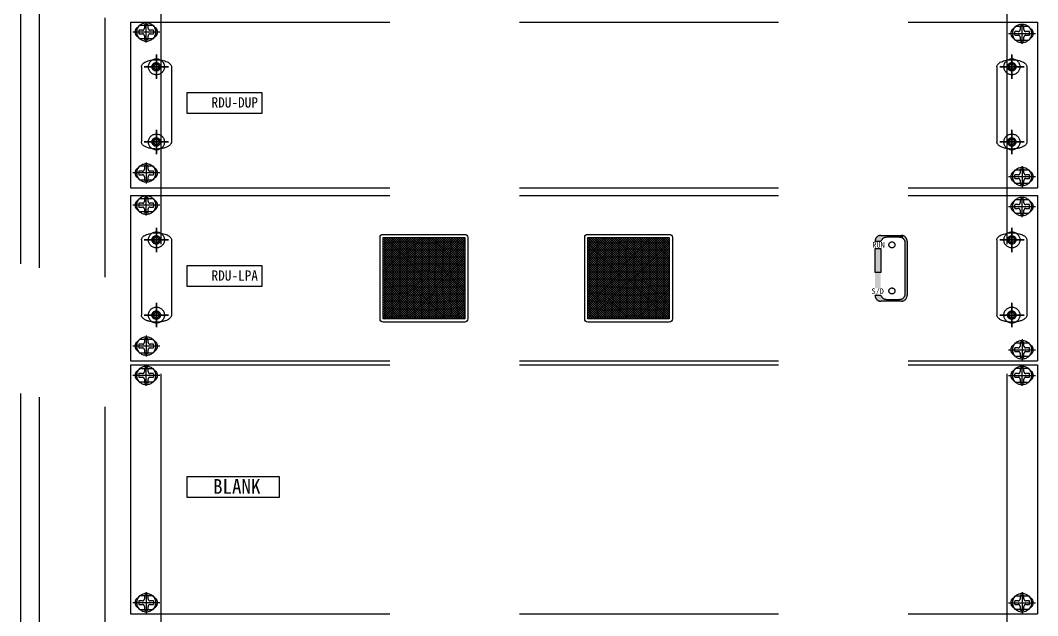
# Model space of a CAD drawing. Header units: millimetres. Extents: x 0 to 2521, y -5 to 594.
# Drawn here: x 2443.82 to 2463.45, y 402.8 to 414.28 of the extents above; entities that cross this region are included whole.
import ezdxf
from ezdxf.enums import TextEntityAlignment as Align

# ---------------------------------------------------------------- set-up
doc = ezdxf.new("R2010")
doc.units = ezdxf.units.MM
doc.header["$LTSCALE"] = 10
doc.linetypes.add('A-DASHD01', pattern=[0.75, 0.5, -0.25])
doc.layers.add('TT-WIRE-EQPM', color=2, linetype='Continuous')
doc.styles.add('굴림체', font='GulimChe.ttf')

# ---------------------------------------------------------------- blocks, each defined once
blk = doc.blocks.new('wah')
h = blk.add_hatch()
h.set_pattern_fill('ANSI37', color=256, scale=0.5, style=0)
h.set_pattern_definition([(45, (498.1334698000464, 80.82476897292509), (-1.122532015133644, 1.122532015133644), []), (135, (498.1334698000464, 80.82476897292509), (-1.122532015133644, -1.122532015133644), [])])
h.paths.add_polyline_path([(-6333.953575190508, 2496.860860901748), (-6412.953575190509, 2496.860860901748), (-6412.953575190508, 2417.860860901748), (-6333.953575190507, 2417.860860901748)])
blk.add_lwpolyline([(-6412.953575190508, 2499.860860901748), (-6333.953575190508, 2499.860860901748, -0.4142135623730981), (-6330.953575190508, 2496.860860901748), (-6330.953575190508, 2417.860860901748, -0.414213562373095), (-6333.953575190508, 2414.860860901748), (-6412.953575190508, 2414.860860901748, -0.4142135623730966), (-6415.953575190508, 2417.860860901748), (-6415.953575190508, 2496.860860901748, -0.414213562373095)], format="xyb", close=True)
blk.add_lwpolyline([(-6412.953575190508, 2496.860860901748), (-6333.953575190508, 2496.860860901748), (-6333.953575190508, 2417.860860901748), (-6412.953575190508, 2417.860860901748)], close=True)

msp = doc.modelspace()

# ---------------------------------------------------------------- hatches: boundary and pattern name
at = {"layer": 'TT-WIRE-EQPM', "linetype": 'A-DASHD01'}
h = msp.add_hatch(color=256, dxfattribs=at)
h.paths.add_polyline_path([(2460.313072474032, 409.5637314629127), (2460.313072474032, 409.879581958243), (2460.421861570108, 409.879581958243), (2460.421861570108, 409.5637314629127)], flags=17)
h.paths.add_polyline_path([(2460.313072474032, 409.118598650265), (2460.313072474032, 409.4240371477198), (2460.421861570108, 409.4240371477198), (2460.421861570108, 409.118598650265)], flags=17)
edge = h.paths.add_edge_path()
edge.add_arc((2460.530650666185, 409.0081764256157), 0.1087890960763927, 195.7847228471879, 270)
edge.add_line((2460.530650666185, 408.8993873295393), (2460.78543394076, 408.8993873295393))
edge.add_arc((2460.78543394076, 409.0081764256157), 0.1087890960765412, 270, 360)
edge.add_line((2460.894223036837, 409.0081764256157), (2460.894223036837, 409.9872782903046))
edge.add_arc((2460.78543394076, 409.9872782903046), 0.1087890960765412, 0, 90)
edge.add_line((2460.78543394076, 410.0960673863811), (2460.530650666185, 410.0960673863811))
edge.add_arc((2460.530650666185, 409.9872782903048), 0.1087890960764671, 90.00000000006948, 163.4668572602531)
edge.add_line((2460.426359424192, 410.0182363953647), (2460.313072474031, 410.0182363953647))
edge.add_line((2460.313072474032, 410.0182363953647), (2460.313072474032, 410.0235413223302))
edge.add_arc((2460.421861570108, 410.02354132233), 0.1087890960765412, 90, 180, ccw=False)
edge.add_line((2460.421861570108, 410.1323304184066), (2460.821696972785, 410.1323304184066))
edge.add_arc((2460.821696972786, 410.02354132233), 0.1087890960765412, 0, 90, ccw=False)
edge.add_line((2460.930486068862, 410.02354132233), (2460.930486068862, 408.97191339359))
edge.add_arc((2460.821696972786, 408.9719133935902), 0.1087890960765412, -90, 0, ccw=False)
edge.add_line((2460.821696972786, 408.8631242975137), (2460.421861570108, 408.8631242975137))
edge.add_arc((2460.421861570108, 408.9719133935902), 0.1087890960765412, 180, 270, ccw=False)
edge.add_line((2460.313072474032, 408.9719133935902), (2460.313072474032, 408.9785832159213))
edge.add_line((2460.313072474032, 408.9785832159214), (2460.425963946086, 408.9785832159214))
msp.add_hatch(color=256, dxfattribs=at).paths.add_polyline_path([(2460.313072474032, 409.4150330498017), (2460.421861570108, 409.4150330498017), (2460.421861570108, 409.8795819582431), (2460.313072474032, 409.879581958243)])

# ---------------------------------------------------------------- linework, layer by layer
for p, q in [((2443.820606031385, 437.0818644771379), (2443.820606031386, 372.2799444417243)), ((2444.183235775646, 437.0093385282857), (2444.183235775646, 376.2752198255246)), ((2445.452439880556, 436.8280236561556), (2445.452439880556, 372.4612593138542)), ((2446.540329113337, 372.4612593138542), (2446.540329113336, 436.8280236561556)), ((2462.858667605043, 372.4612593138542), (2462.858667605042, 436.8280236561556)), ((2445.949228731534, 414.2456331931953), (2445.949228731534, 411.0508600717461)), ((2445.949228731534, 414.2456331931953), (2463.449767987054, 414.2456331931945)), ((2446.11666494266, 414.1876123419548), (2446.383758852032, 414.1876123419548)), ((2446.250211897346, 413.8539924473196), (2446.250211897346, 414.2347542835878)), ((2463.148784821243, 413.8267951733005), (2463.148784821243, 414.2075570095685)), ((2463.449767987054, 414.2456331931953), (2463.449767987054, 411.0508600717461)), ((2446.509492576329, 414.0570654266627), (2445.990931218363, 414.0570654266627)), ((2462.88950414226, 414.0298681526435), (2463.408065500225, 414.0298681526435)), ((2463.282331775929, 414.1604150679354), (2463.015237866556, 414.1604150679354)), ((2446.383758852032, 413.9265185113707), (2446.11666494266, 413.9265185113707)), ((2463.015237866556, 413.8993212373516), (2463.282331775929, 413.8993212373516)), ((2446.446032270283, 413.6219090423563), (2446.446032270283, 413.1504896260244)), ((2446.446032270283, 413.6219090423563), (2446.446032270283, 413.1504896260242)), ((2446.446032270283, 413.6219090423564), (2446.446032270283, 413.1504896260245)), ((2446.446032270283, 413.6219090423564), (2446.446032270283, 413.1504896260245)), ((2446.446032270283, 413.1504896260245), (2446.446032270283, 413.6219090423563)), ((2462.952964448305, 413.6219090423563), (2462.952964448305, 413.1504896260244)), ((2462.952964448305, 413.6219090423563), (2462.952964448305, 413.1504896260242)), ((2462.952964448305, 413.6219090423563), (2462.952964448305, 413.1504896260245)), ((2462.952964448305, 413.6219090423563), (2462.952964448305, 413.1504896260244)), ((2462.952964448305, 413.1504896260244), (2462.952964448305, 413.6219090423563)), ((2446.15592801408, 413.3861993341904), (2446.15592801408, 411.9356780531691)), ((2446.210322562118, 413.3861993341902), (2446.68174197845, 413.3861993341902)), ((2446.210322562118, 413.3861993341902), (2446.68174197845, 413.3861993341902)), ((2446.68174197845, 413.3861993341906), (2446.210322562118, 413.3861993341906)), ((2446.68174197845, 413.3861993341904), (2446.210322562118, 413.3861993341904)), ((2446.210322562118, 413.3861993341904), (2446.68174197845, 413.3861993341904)), ((2446.736136526488, 413.3861993341902), (2446.736136526488, 411.9356780531689)), ((2462.662860192101, 413.3861993341902), (2462.662860192101, 411.9356780531689)), ((2463.18867415647, 413.3861993341902), (2462.717254740139, 413.3861993341902)), ((2463.18867415647, 413.3861993341902), (2462.717254740139, 413.3861993341902)), ((2463.18867415647, 413.3861993341904), (2462.717254740139, 413.3861993341904)), ((2463.18867415647, 413.3861993341904), (2462.717254740139, 413.3861993341904)), ((2462.717254740139, 413.3861993341902), (2463.18867415647, 413.3861993341902)), ((2463.243068704509, 413.3861993341902), (2463.243068704509, 411.9356780531688)), ((2446.446032270283, 412.1713877613352), (2446.446032270283, 411.6999683450032)), ((2446.446032270283, 412.1713877613352), (2446.446032270283, 411.6999683450031)), ((2446.446032270283, 412.1713877613352), (2446.446032270283, 411.6999683450032)), ((2446.446032270283, 412.1713877613352), (2446.446032270283, 411.6999683450032)), ((2446.446032270283, 411.6999683450032), (2446.446032270283, 412.1713877613352)), ((2462.952964448305, 412.1713877613352), (2462.952964448305, 411.6999683450032)), ((2462.952964448305, 412.1713877613352), (2462.952964448305, 411.6999683450031)), ((2462.952964448305, 412.1713877613352), (2462.952964448305, 411.6999683450031)), ((2462.952964448305, 412.171387761335), (2462.952964448305, 411.6999683450031)), ((2462.952964448305, 411.6999683450031), (2462.952964448305, 412.171387761335)), ((2446.210322562118, 411.9356780531691), (2446.68174197845, 411.9356780531691)), ((2446.210322562118, 411.9356780531691), (2446.68174197845, 411.9356780531691)), ((2446.68174197845, 411.9356780531691), (2446.210322562118, 411.9356780531691)), ((2446.68174197845, 411.9356780531691), (2446.210322562118, 411.9356780531691)), ((2446.210322562118, 411.9356780531691), (2446.68174197845, 411.9356780531691)), ((2463.18867415647, 411.9356780531691), (2462.717254740139, 411.9356780531691)), ((2463.18867415647, 411.9356780531691), (2462.717254740139, 411.9356780531691)), ((2463.18867415647, 411.9356780531691), (2462.717254740139, 411.9356780531691)), ((2463.18867415647, 411.9356780531689), (2462.717254740139, 411.9356780531689)), ((2462.717254740139, 411.9356780531689), (2463.18867415647, 411.9356780531689)), ((2446.383758852032, 411.4678849400399), (2446.116664942659, 411.4678849400399)), ((2446.250211897345, 411.540411004091), (2446.250211897345, 411.1342650454048)), ((2463.148784821244, 411.469698091641), (2463.148784821244, 411.0635521329549)), ((2446.509492576328, 411.3373380247479), (2445.990931218363, 411.3373380247479)), ((2462.889504142261, 411.266625112298), (2463.408065500226, 411.266625112298)), ((2463.015237866557, 411.39717202759), (2463.28233177593, 411.39717202759)), ((2445.949228731534, 411.0508600717461), (2463.449767987054, 411.0508600717436)), ((2446.116664942659, 411.2067911094559), (2446.383758852032, 411.2067911094559)), ((2463.28233177593, 411.136078197006), (2463.015237866557, 411.136078197006)), ((2445.949228731539, 410.9058081740394), (2445.949228731538, 407.7110350525917)), ((2445.949228731539, 410.9058081740395), (2463.449767987051, 410.9058081740387)), ((2446.116664942664, 410.8477873227988), (2446.383758852035, 410.8477873227988)), ((2446.213948865322, 410.8576865266245), (2446.213948865322, 410.7897664715579)), ((2446.25021189735, 410.5141674281638), (2446.25021189735, 410.894929264432)), ((2446.286474929373, 410.7897664715579), (2446.286474929373, 410.8576865266245)), ((2463.148784821239, 410.4869701541448), (2463.148784821239, 410.8677319904127)), ((2463.449767987051, 410.9058081740395), (2463.449767987051, 407.7110350525917)), ((2446.509492576332, 410.7172404075068), (2445.990931218367, 410.7172404075068)), ((2446.177685833296, 410.7535034395324), (2446.10976577823, 410.7535034395324)), ((2446.10976577823, 410.6809773754813), (2446.177685833296, 410.6809773754813)), ((2446.213948865322, 410.6447143434557), (2446.213948865322, 410.5767942883888)), ((2446.286474929373, 410.5767942883888), (2446.286474929373, 410.6447143434557)), ((2446.390658016466, 410.7535034395324), (2446.322737961399, 410.7535034395324)), ((2446.322737961399, 410.6809773754813), (2446.390658016466, 410.6809773754813)), ((2462.889504142257, 410.6900431334875), (2463.408065500222, 410.6900431334875)), ((2463.076258757185, 410.7263061655131), (2463.00833870212, 410.7263061655131)), ((2463.00833870212, 410.653780101462), (2463.076258757185, 410.653780101462)), ((2463.282331775925, 410.8205900487795), (2463.015237866553, 410.8205900487795)), ((2463.112521789211, 410.8304892526055), (2463.112521789211, 410.7625691975386)), ((2463.185047853262, 410.7625691975386), (2463.185047853262, 410.8304892526055)), ((2463.289230940355, 410.7263061655131), (2463.221310885288, 410.7263061655131)), ((2463.221310885288, 410.653780101462), (2463.289230940355, 410.653780101462)), ((2446.383758852035, 410.5866934922149), (2446.116664942664, 410.5866934922149)), ((2463.015237866553, 410.5594962181959), (2463.282331775925, 410.5594962181959)), ((2463.112521789211, 410.6175170694364), (2463.112521789211, 410.5495970143699)), ((2463.185047853262, 410.5495970143699), (2463.185047853262, 410.6175170694364)), ((2446.446032270288, 410.2820840232006), (2446.446032270288, 409.8106646068688)), ((2446.446032270288, 410.2820840232006), (2446.446032270288, 409.8106646068688)), ((2446.446032270288, 410.2820840232008), (2446.446032270288, 409.8106646068692)), ((2446.446032270288, 410.2820840232006), (2446.446032270288, 409.8106646068692)), ((2446.446032270288, 409.8106646068688), (2446.446032270288, 410.2820840232006)), ((2462.952964448302, 410.2820840232006), (2462.952964448302, 409.8106646068688)), ((2462.952964448302, 410.2820840232006), (2462.952964448302, 409.8106646068688)), ((2462.952964448302, 410.2820840232006), (2462.952964448302, 409.8106646068688)), ((2462.952964448302, 410.2820840232006), (2462.952964448302, 409.8106646068688)), ((2462.952964448302, 409.8106646068688), (2462.952964448302, 410.2820840232006)), ((2460.421861570108, 410.1323304184066), (2460.821696972786, 410.1323304184066)), ((2460.78543394076, 410.0960673863811), (2460.530650666185, 410.0960673863811)), ((2460.687531440178, 410.1090268514512), (2460.845293027121, 410.1090268514512)), ((2446.155928014083, 410.0463743150349), (2446.155928014083, 408.5958530340142)), ((2446.210322562122, 410.0463743150349), (2446.681741978453, 410.0463743150349)), ((2446.210322562122, 410.0463743150346), (2446.681741978453, 410.0463743150346)), ((2446.681741978453, 410.0463743150349), (2446.210322562122, 410.0463743150349)), ((2446.681741978453, 410.0463743150349), (2446.210322562122, 410.0463743150349)), ((2446.210322562122, 410.0463743150349), (2446.681741978453, 410.0463743150349)), ((2446.736136526491, 410.0463743150346), (2446.736136526491, 408.5958530340141)), ((2460.313072474032, 410.0182363953647), (2460.313072474032, 410.0235413223302)), ((2460.426359424192, 410.0182363953647), (2460.313072474032, 410.0182363953647)), ((2460.313072474032, 409.4150330498017), (2460.313072474032, 409.8795819582431)), ((2460.313072474032, 409.8795819582431), (2460.421861570108, 409.8795819582431)), ((2460.421861570108, 409.8795819582431), (2460.421861570108, 409.4150330498017)), ((2460.894223036837, 409.0081764256157), (2460.894223036837, 409.9872782903046)), ((2460.930486068862, 410.0235413223302), (2460.930486068862, 408.9719133935902)), ((2462.662860192097, 410.0463743150349), (2462.662860192097, 408.5958530340142)), ((2463.188674156468, 410.0463743150349), (2462.717254740135, 410.0463743150349)), ((2463.188674156468, 410.0463743150346), (2462.717254740135, 410.0463743150346)), ((2463.188674156468, 410.0463743150349), (2462.717254740135, 410.0463743150349)), ((2463.188674156468, 410.0463743150349), (2462.717254740135, 410.0463743150349)), ((2462.717254740135, 410.0463743150349), (2463.188674156468, 410.0463743150349)), ((2463.243068704505, 410.0463743150346), (2463.243068704505, 408.5958530340141)), ((2447.042392483889, 409.5529141884462), (2448.481655267334, 409.5529141884462)), ((2447.042392483889, 409.1482070435051), (2447.042392483889, 409.5529141884462)), ((2448.481655267334, 409.5529141884462), (2448.481655267334, 409.1482070435051)), ((2460.421861570108, 409.4150330498017), (2460.313072474032, 409.4150330498017)), ((2448.481655267334, 409.1482070435051), (2447.042392483889, 409.1482070435051)), ((2460.313072474032, 408.9719133935902), (2460.313072474032, 408.9785832159214)), ((2460.313072474032, 408.9785832159214), (2460.425963946085, 408.9785832159214)), ((2460.530650666185, 408.8993873295393), (2460.78543394076, 408.8993873295393)), ((2446.446032270288, 408.8315627421801), (2446.446032270288, 408.3601433258484)), ((2446.446032270288, 408.8315627421801), (2446.446032270288, 408.3601433258484)), ((2446.446032270288, 408.8315627421801), (2446.446032270288, 408.3601433258484)), ((2446.446032270288, 408.8315627421801), (2446.446032270288, 408.3601433258484)), ((2446.446032270288, 408.3601433258484), (2446.446032270288, 408.8315627421801)), ((2460.821696972786, 408.8631242975137), (2460.421861570108, 408.8631242975137)), ((2462.952964448302, 408.8315627421801), (2462.952964448302, 408.3601433258484)), ((2462.952964448302, 408.8315627421801), (2462.952964448302, 408.3601433258484)), ((2462.952964448302, 408.8315627421801), (2462.952964448302, 408.3601433258484)), ((2462.952964448302, 408.8315627421799), (2462.952964448302, 408.3601433258484)), ((2462.952964448302, 408.3601433258484), (2462.952964448302, 408.8315627421799)), ((2446.210322562122, 408.5958530340144), (2446.681741978453, 408.5958530340144)), ((2446.210322562122, 408.5958530340142), (2446.681741978453, 408.5958530340142)), ((2446.681741978453, 408.5958530340144), (2446.210322562122, 408.5958530340144)), ((2446.681741978453, 408.5958530340142), (2446.210322562122, 408.5958530340142)), ((2446.210322562122, 408.5958530340142), (2446.681741978453, 408.5958530340142)), ((2463.188674156468, 408.5958530340144), (2462.717254740135, 408.5958530340144)), ((2463.188674156468, 408.5958530340142), (2462.717254740135, 408.5958530340142)), ((2463.188674156468, 408.5958530340142), (2462.717254740135, 408.5958530340142)), ((2463.188674156468, 408.5958530340142), (2462.717254740135, 408.5958530340142)), ((2462.717254740135, 408.5958530340142), (2463.188674156468, 408.5958530340142)), ((2446.383758852035, 408.1280599208852), (2446.116664942663, 408.1280599208852)), ((2446.213948865321, 408.137959124711), (2446.213948865321, 408.0700390696443)), ((2446.250211897349, 408.2005859849363), (2446.250211897349, 407.7944400262505)), ((2446.286474929373, 408.0700390696443), (2446.286474929373, 408.137959124711)), ((2463.14878482124, 408.1298730724864), (2463.14878482124, 407.7237271138005)), ((2446.509492576331, 407.9975130055934), (2445.990931218366, 407.9975130055934)), ((2446.177685833296, 408.0337760376187), (2446.109765778229, 408.0337760376187)), ((2446.109765778229, 407.961249973568), (2446.177685833296, 407.961249973568)), ((2446.213948865321, 407.9249869415424), (2446.213948865321, 407.8570668864755)), ((2446.286474929373, 407.8570668864755), (2446.286474929373, 407.9249869415424)), ((2446.390658016465, 408.0337760376187), (2446.322737961398, 408.0337760376187)), ((2446.322737961398, 407.961249973568), (2446.390658016465, 407.961249973568)), ((2462.889504142257, 407.9268000931435), (2463.408065500222, 407.9268000931435)), ((2463.076258757187, 407.963063125169), (2463.00833870212, 407.963063125169)), ((2463.015237866553, 408.0573470084353), (2463.282331775926, 408.0573470084353)), ((2463.112521789212, 408.0672462122612), (2463.112521789212, 407.9993261571943)), ((2463.185047853263, 407.9993261571943), (2463.185047853263, 408.0672462122612)), ((2463.289230940355, 407.963063125169), (2463.221310885289, 407.963063125169)), ((2445.949228731538, 407.7110350525917), (2463.449767987051, 407.711035052589)), ((2446.116664942663, 407.8669660903014), (2446.383758852035, 407.8669660903014)), ((2463.00833870212, 407.890537061118), (2463.076258757187, 407.890537061118)), ((2463.282331775926, 407.7962531778516), (2463.015237866553, 407.7962531778516)), ((2463.112521789212, 407.8542740290924), (2463.112521789212, 407.7863539740255)), ((2463.185047853263, 407.7863539740255), (2463.185047853263, 407.8542740290924)), ((2463.221310885289, 407.890537061118), (2463.289230940355, 407.890537061118)), ((2445.949228731534, 407.6385091037386), (2445.949228731534, 402.8336573603577)), ((2445.949228731534, 407.6385091037387), (2463.449767987055, 407.6385091037379)), ((2445.949228731534, 407.6385091037386), (2445.949228731534, 402.8336573603577)), ((2445.949228731534, 407.6385091037387), (2463.449767987055, 407.6385091037379)), ((2446.11666494266, 407.5623567364875), (2446.383758852033, 407.5623567364875)), ((2446.11666494266, 407.5623567364875), (2446.383758852033, 407.5623567364875)), ((2446.250211897347, 407.2287368418525), (2446.250211897347, 407.6348828005384)), ((2446.250211897347, 407.2287368418525), (2446.250211897347, 407.6348828005384)), ((2463.282331775929, 407.5623567364856), (2463.015237866557, 407.5623567364856)), ((2463.282331775929, 407.5623567364856), (2463.015237866557, 407.5623567364856)), ((2463.148784821243, 407.2287368418505), (2463.148784821243, 407.6348828005367)), ((2463.148784821243, 407.2287368418505), (2463.148784821243, 407.6348828005367)), ((2463.449767987055, 407.6385091037387), (2463.449767987055, 402.8336573603577)), ((2463.449767987055, 407.6385091037387), (2463.449767987055, 402.8336573603577)), ((2446.509492576329, 407.4318098211954), (2445.990931218364, 407.4318098211955)), ((2446.509492576329, 407.4318098211954), (2445.990931218364, 407.4318098211955)), ((2462.88950414226, 407.4318098211936), (2463.408065500225, 407.4318098211936)), ((2462.88950414226, 407.4318098211936), (2463.408065500225, 407.4318098211936)), ((2446.383758852033, 407.3012629059032), (2446.11666494266, 407.3012629059036)), ((2446.383758852033, 407.3012629059032), (2446.11666494266, 407.3012629059036)), ((2463.015237866557, 407.3012629059016), (2463.282331775929, 407.3012629059016)), ((2463.015237866557, 407.3012629059016), (2463.282331775929, 407.3012629059016)), ((2446.250211897345, 403.2506822286486), (2446.250211897345, 402.8445362699625)), ((2446.250211897345, 403.2506822286486), (2446.250211897345, 402.8445362699625)), ((2463.148784821244, 403.2506822286467), (2463.148784821244, 402.8445362699608)), ((2463.148784821244, 403.2506822286467), (2463.148784821244, 402.8445362699608)), ((2446.509492576328, 403.0476092493056), (2445.990931218363, 403.0476092493056)), ((2446.509492576328, 403.0476092493056), (2445.990931218363, 403.0476092493056)), ((2446.383758852032, 403.1781561645975), (2446.116664942659, 403.1781561645977)), ((2446.383758852032, 403.1781561645975), (2446.116664942659, 403.1781561645977)), ((2462.889504142261, 403.0476092493037), (2463.408065500226, 403.0476092493037)), ((2462.889504142261, 403.0476092493037), (2463.408065500226, 403.0476092493037)), ((2463.015237866557, 403.1781561645956), (2463.28233177593, 403.1781561645956)), ((2463.015237866557, 403.1781561645956), (2463.28233177593, 403.1781561645956)), ((2445.949228731534, 402.8336573603577), (2463.449767987055, 402.8336573603552)), ((2445.949228731534, 402.8336573603577), (2463.449767987055, 402.8336573603552)), ((2446.116664942659, 402.9170623340136), (2446.383758852031, 402.9170623340136)), ((2446.116664942659, 402.9170623340136), (2446.383758852031, 402.9170623340136)), ((2463.28233177593, 402.9170623340119), (2463.015237866557, 402.9170623340119)), ((2463.28233177593, 402.9170623340119), (2463.015237866557, 402.9170623340119))]:
    msp.add_line(p, q, dxfattribs=at)
for points in [[(2446.177685833292, 414.0933284586882), (2446.109765778226, 414.0933284586882, 0.1270166537925512), (2446.109765778226, 414.0208023946373), (2446.177685833292, 414.0208023946373, -0.4142135623730951), (2446.213948865318, 413.9845393626116), (2446.213948865318, 413.9166193075448, 0.1270166537926981), (2446.286474929369, 413.9166193075448), (2446.286474929369, 413.9845393626116, -0.414213562373095), (2446.322737961395, 414.0208023946373), (2446.390658016461, 414.0208023946373, 0.1270166537925509), (2446.390658016461, 414.0933284586882), (2446.322737961395, 414.0933284586882, -0.4142135623730488), (2446.286474929369, 414.1295914907138), (2446.286474929369, 414.1975115457805, 0.127016653792698), (2446.213948865318, 414.1975115457805), (2446.213948865318, 414.1295914907138, -0.4142135623730605)], [(2463.076258757189, 414.0661311846691), (2463.008338702123, 414.0661311846691, 0.1270166537925512), (2463.008338702123, 413.993605120618), (2463.076258757189, 413.993605120618, -0.4142135623730951), (2463.112521789215, 413.9573420885924), (2463.112521789215, 413.8894220335255, 0.1270166537926981), (2463.185047853266, 413.8894220335255), (2463.185047853266, 413.9573420885924, -0.414213562373095), (2463.221310885292, 413.993605120618), (2463.289230940358, 413.993605120618, 0.1270166537925509), (2463.289230940358, 414.0661311846691), (2463.221310885292, 414.0661311846691, -0.4142135623730488), (2463.185047853266, 414.1023942166946), (2463.185047853266, 414.1703142717614, 0.127016653792698), (2463.112521789215, 414.1703142717614), (2463.112521789215, 414.1023942166946, -0.4142135623730605)], [(2446.177685833292, 411.3736010567735), (2446.109765778226, 411.3736010567735, 0.1270166537925512), (2446.109765778226, 411.3010749927224), (2446.177685833292, 411.3010749927224, -0.4142135623730951), (2446.213948865317, 411.2648119606968), (2446.213948865317, 411.1968919056299, 0.1270166537926981), (2446.286474929369, 411.1968919056299), (2446.286474929369, 411.2648119606968, -0.414213562373095), (2446.322737961394, 411.3010749927224), (2446.390658016461, 411.3010749927224, 0.1270166537925509), (2446.390658016461, 411.3736010567735), (2446.322737961394, 411.3736010567735, -0.4142135623730488), (2446.286474929369, 411.409864088799), (2446.286474929369, 411.4777841438657, 0.127016653792698), (2446.213948865317, 411.4777841438657), (2446.213948865317, 411.409864088799, -0.4142135623730605)], [(2463.07625875719, 411.3028881443235), (2463.008338702124, 411.3028881443235, 0.1270166537925512), (2463.008338702124, 411.2303620802724), (2463.07625875719, 411.2303620802724, -0.4142135623730951), (2463.112521789216, 411.194099048247), (2463.112521789216, 411.12617899318, 0.1270166537926981), (2463.185047853267, 411.12617899318), (2463.185047853267, 411.194099048247, -0.414213562373095), (2463.221310885292, 411.2303620802724), (2463.289230940359, 411.2303620802724, 0.1270166537925509), (2463.289230940359, 411.3028881443235), (2463.221310885292, 411.3028881443235, -0.4142135623730488), (2463.185047853267, 411.339151176349), (2463.185047853267, 411.407071231416, 0.127016653792698), (2463.112521789216, 411.407071231416), (2463.112521789216, 411.339151176349, -0.4142135623730605)], [(2446.177685833296, 407.4680728532209), (2446.109765778229, 407.4680728532209, 0.1270166537925512), (2446.109765778229, 407.39554678917), (2446.177685833296, 407.39554678917, -0.4142135623730951), (2446.213948865322, 407.3592837571445), (2446.213948865322, 407.2913637020775, 0.1270166537926981), (2446.286474929373, 407.2913637020775), (2446.286474929373, 407.3592837571445, -0.414213562373095), (2446.322737961398, 407.39554678917), (2446.390658016465, 407.39554678917, 0.1270166537925509), (2446.390658016465, 407.4680728532209), (2446.322737961398, 407.4680728532209, -0.4142135623730488), (2446.286474929373, 407.5043358852465), (2446.286474929373, 407.5722559403132, 0.127016653792698), (2446.213948865322, 407.5722559403132), (2446.213948865322, 407.5043358852465, -0.4142135623730605)], [(2446.177685833296, 407.4680728532209), (2446.109765778229, 407.4680728532209, 0.1270166537925512), (2446.109765778229, 407.39554678917), (2446.177685833296, 407.39554678917, -0.4142135623730951), (2446.213948865322, 407.3592837571445), (2446.213948865322, 407.2913637020775, 0.1270166537926981), (2446.286474929373, 407.2913637020775), (2446.286474929373, 407.3592837571445, -0.414213562373095), (2446.322737961398, 407.39554678917), (2446.390658016465, 407.39554678917, 0.1270166537925509), (2446.390658016465, 407.4680728532209), (2446.322737961398, 407.4680728532209, -0.4142135623730488), (2446.286474929373, 407.5043358852465), (2446.286474929373, 407.5722559403132, 0.127016653792698), (2446.213948865322, 407.5722559403132), (2446.213948865322, 407.5043358852465, -0.4142135623730605)], [(2463.07625875719, 407.4680728532192), (2463.008338702123, 407.4680728532192, 0.1270166537925512), (2463.008338702123, 407.3955467891681), (2463.07625875719, 407.3955467891681, -0.4142135623730951), (2463.112521789215, 407.3592837571425), (2463.112521789215, 407.2913637020756, 0.1270166537926981), (2463.185047853266, 407.2913637020756), (2463.185047853266, 407.3592837571425, -0.414213562373095), (2463.221310885292, 407.3955467891681), (2463.289230940359, 407.3955467891681, 0.1270166537925509), (2463.289230940359, 407.4680728532192), (2463.221310885292, 407.4680728532192, -0.4142135623730488), (2463.185047853266, 407.5043358852447), (2463.185047853266, 407.5722559403113, 0.127016653792698), (2463.112521789215, 407.5722559403113), (2463.112521789215, 407.5043358852447, -0.4142135623730605)], [(2463.07625875719, 407.4680728532192), (2463.008338702123, 407.4680728532192, 0.1270166537925512), (2463.008338702123, 407.3955467891681), (2463.07625875719, 407.3955467891681, -0.4142135623730951), (2463.112521789215, 407.3592837571425), (2463.112521789215, 407.2913637020756, 0.1270166537926981), (2463.185047853266, 407.2913637020756), (2463.185047853266, 407.3592837571425, -0.414213562373095), (2463.221310885292, 407.3955467891681), (2463.289230940359, 407.3955467891681, 0.1270166537925509), (2463.289230940359, 407.4680728532192), (2463.221310885292, 407.4680728532192, -0.4142135623730488), (2463.185047853266, 407.5043358852447), (2463.185047853266, 407.5722559403113, 0.127016653792698), (2463.112521789215, 407.5722559403113), (2463.112521789215, 407.5043358852447, -0.4142135623730605)], [(2446.177685833294, 403.0838722813311), (2446.109765778228, 403.0838722813311, 0.1270166537925512), (2446.109765778228, 403.01134621728), (2446.177685833294, 403.01134621728, -0.4142135623730951), (2446.21394886532, 402.9750831852545), (2446.21394886532, 402.9071631301876, 0.1270166537926981), (2446.286474929371, 402.9071631301876), (2446.286474929371, 402.9750831852545, -0.414213562373095), (2446.322737961396, 403.01134621728), (2446.390658016463, 403.01134621728, 0.1270166537925509), (2446.390658016463, 403.0838722813311), (2446.322737961396, 403.0838722813311, -0.4142135623730488), (2446.286474929371, 403.1201353133567), (2446.286474929371, 403.1880553684236, 0.127016653792698), (2446.21394886532, 403.1880553684236), (2446.21394886532, 403.1201353133567, -0.4142135623730605)], [(2446.177685833294, 403.0838722813311), (2446.109765778228, 403.0838722813311, 0.1270166537925512), (2446.109765778228, 403.01134621728), (2446.177685833294, 403.01134621728, -0.4142135623730951), (2446.21394886532, 402.9750831852545), (2446.21394886532, 402.9071631301876, 0.1270166537926981), (2446.286474929371, 402.9071631301876), (2446.286474929371, 402.9750831852545, -0.414213562373095), (2446.322737961396, 403.01134621728), (2446.390658016463, 403.01134621728, 0.1270166537925509), (2446.390658016463, 403.0838722813311), (2446.322737961396, 403.0838722813311, -0.4142135623730488), (2446.286474929371, 403.1201353133567), (2446.286474929371, 403.1880553684236, 0.127016653792698), (2446.21394886532, 403.1880553684236), (2446.21394886532, 403.1201353133567, -0.4142135623730605)], [(2463.07625875719, 403.0838722813292), (2463.008338702124, 403.0838722813292, 0.1270166537925512), (2463.008338702124, 403.0113462172781), (2463.07625875719, 403.0113462172781, -0.4142135623730951), (2463.112521789216, 402.9750831852526), (2463.112521789216, 402.9071631301857, 0.1270166537926981), (2463.185047853267, 402.9071631301857), (2463.185047853267, 402.9750831852526, -0.414213562373095), (2463.221310885292, 403.0113462172781), (2463.28923094036, 403.0113462172781, 0.1270166537925509), (2463.28923094036, 403.0838722813292), (2463.221310885292, 403.0838722813292, -0.4142135623730488), (2463.185047853267, 403.1201353133548), (2463.185047853267, 403.1880553684215, 0.127016653792698), (2463.112521789216, 403.1880553684215), (2463.112521789216, 403.1201353133548, -0.4142135623730605)], [(2463.07625875719, 403.0838722813292), (2463.008338702124, 403.0838722813292, 0.1270166537925512), (2463.008338702124, 403.0113462172781), (2463.07625875719, 403.0113462172781, -0.4142135623730951), (2463.112521789216, 402.9750831852526), (2463.112521789216, 402.9071631301857, 0.1270166537926981), (2463.185047853267, 402.9071631301857), (2463.185047853267, 402.9750831852526, -0.414213562373095), (2463.221310885292, 403.0113462172781), (2463.28923094036, 403.0113462172781, 0.1270166537925509), (2463.28923094036, 403.0838722813292), (2463.221310885292, 403.0838722813292, -0.4142135623730488), (2463.185047853267, 403.1201353133548), (2463.185047853267, 403.1880553684215, 0.127016653792698), (2463.112521789216, 403.1880553684215), (2463.112521789216, 403.1201353133548, -0.4142135623730605)]]:
    msp.add_lwpolyline(points, format="xyb", close=True, dxfattribs=at)
for points in [[(2446.09911593061, 413.9568397008217, -0.663324958351864), (2446.09911593061, 414.1572911525035)], [(2446.401307864066, 414.1572911525086, -0.6633249584375194), (2446.401307864066, 413.9568397008165)], [(2462.997688854507, 413.9296424268025, -0.663324958351864), (2462.997688854507, 414.1300938784842)], [(2463.299880787962, 414.1300938784893, -0.6633249584375194), (2463.299880787962, 413.9296424267974)], [(2446.09911593061, 411.2371122989069, -0.663324958351864), (2446.09911593061, 411.4375637505889)], [(2446.401307864065, 411.4375637505937, -0.6633249584375194), (2446.401307864065, 411.2371122989018)], [(2462.997688854507, 411.1663993864569, -0.663324958351864), (2462.997688854507, 411.3668508381388)], [(2463.299880787963, 411.3668508381438, -0.6633249584375194), (2463.299880787963, 411.1663993864518)], [(2446.099115930613, 407.3315840953545, -0.663324958351864), (2446.099115930613, 407.5320355470362)], [(2446.099115930613, 407.3315840953545, -0.663324958351864), (2446.099115930613, 407.5320355470362)], [(2446.401307864069, 407.5320355470413, -0.6633249584375194), (2446.401307864069, 407.3315840953494)], [(2446.401307864069, 407.5320355470413, -0.6633249584375194), (2446.401307864069, 407.3315840953494)], [(2462.997688854507, 407.3315840953526, -0.663324958351864), (2462.997688854507, 407.5320355470344)], [(2462.997688854507, 407.3315840953526, -0.663324958351864), (2462.997688854507, 407.5320355470344)], [(2463.299880787963, 407.5320355470394, -0.6633249584375194), (2463.299880787963, 407.3315840953475)], [(2463.299880787963, 407.5320355470394, -0.6633249584375194), (2463.299880787963, 407.3315840953475)], [(2446.099115930611, 402.9473835234646, -0.663324958351864), (2446.099115930611, 403.1478349751465)], [(2446.099115930611, 402.9473835234646, -0.663324958351864), (2446.099115930611, 403.1478349751465)], [(2446.401307864067, 403.1478349751514, -0.6633249584375194), (2446.401307864067, 402.9473835234595)], [(2446.401307864067, 403.1478349751514, -0.6633249584375194), (2446.401307864067, 402.9473835234595)], [(2462.997688854508, 402.9473835234626, -0.663324958351864), (2462.997688854508, 403.1478349751447)], [(2462.997688854508, 402.9473835234626, -0.663324958351864), (2462.997688854508, 403.1478349751447)], [(2463.299880787963, 403.1478349751496, -0.6633249584375194), (2463.299880787963, 402.9473835234575)], [(2463.299880787963, 403.1478349751496, -0.6633249584375194), (2463.299880787963, 402.9473835234575)]]:
    msp.add_lwpolyline(points, format="xyb", dxfattribs=at)
for points in [[(2447.042392483885, 412.8927392076016), (2448.481655267331, 412.8927392076016), (2448.481655267331, 412.4880320626602), (2447.042392483885, 412.4880320626602)], [(2447.042392483886, 405.480575807179), (2448.815023350928, 405.480575807179), (2448.815023350928, 405.0758686622377), (2447.042392483886, 405.0758686622377)], [(2447.042392483886, 405.480575807179), (2448.815023350928, 405.480575807179), (2448.815023350928, 405.0758686622377), (2447.042392483886, 405.0758686622377)]]:
    msp.add_lwpolyline(points, close=True, dxfattribs=at)
for centre, radius in [((2446.250211897343, 414.0570654266627), 0.1813151601276507), ((2463.14878482124, 414.0298681526435), 0.1813151601276507), ((2446.446032270283, 413.3861993341904), 0.1541178861085031), ((2446.442405967101, 413.3861993341902), 0.08159182205744282), ((2446.446032270283, 413.3861993341904), 0.0761523672536133), ((2446.446032270283, 413.3861993341902), 0.05076824483574219), ((2462.952964448305, 413.3861993341902), 0.1541178861085031), ((2462.949338145122, 413.3861993341902), 0.08159182205744282), ((2462.952964448305, 413.3861993341904), 0.0761523672536133), ((2462.952964448305, 413.3861993341902), 0.05076824483574219), ((2446.446032270283, 411.9356780531691), 0.1541178861085031), ((2446.442405967101, 411.9356780531691), 0.08159182205744282), ((2462.952964448305, 411.9356780531689), 0.1541178861085031), ((2462.949338145122, 411.9356780531689), 0.08159182205744282), ((2446.446032270283, 411.9356780531691), 0.0761523672536133), ((2446.446032270283, 411.9356780531691), 0.05076824483574219), ((2462.952964448305, 411.9356780531689), 0.0761523672536133), ((2462.952964448305, 411.9356780531691), 0.05076824483574219), ((2446.250211897343, 411.3373380247479), 0.1813151601276507), ((2463.148784821241, 411.266625112298), 0.1813151601276507), ((2446.250211897348, 410.7172404075068), 0.1813151601275687), ((2463.148784821236, 410.6900431334875), 0.1813151601275687), ((2446.446032270288, 410.0463743150349), 0.1541178861084334), ((2446.442405967105, 410.0463743150349), 0.08159182205740595), ((2446.446032270288, 410.0463743150349), 0.07615236725357886), ((2446.446032270288, 410.0463743150349), 0.05076824483571925), ((2462.952964448302, 410.0463743150346), 0.1541178861084334), ((2462.949338145118, 410.0463743150346), 0.08159182205740595), ((2462.952964448302, 410.0463743150349), 0.07615236725357886), ((2462.952964448302, 410.0463743150349), 0.05076824483571925), ((2460.638127825191, 409.9510152582793), 0.05802085124082201), ((2460.638127825191, 409.9510152582793), 0.05802085124082201), ((2460.638127825191, 409.9510152582793), 0.05802085124082201), ((2460.638127825191, 409.0608342707805), 0.05802085124082201), ((2460.638127825191, 409.0608342707805), 0.05802085124082201), ((2460.638127825191, 409.0608342707805), 0.05802085124082201), ((2446.446032270288, 408.5958530340142), 0.1541178861084334), ((2462.952964448302, 408.5958530340141), 0.1541178861084334), ((2446.442405967105, 408.5958530340142), 0.08159182205740595), ((2446.446032270288, 408.5958530340142), 0.07615236725357886), ((2446.446032270288, 408.5958530340142), 0.05076824483571925), ((2462.949338145118, 408.5958530340141), 0.08159182205740595), ((2462.952964448302, 408.5958530340142), 0.07615236725357886), ((2462.952964448302, 408.5958530340142), 0.05076824483571925), ((2446.250211897347, 407.9975130055934), 0.1813151601275687), ((2463.148784821238, 407.9268000931435), 0.1813151601275687), ((2446.250211897347, 407.4318098211954), 0.1813151601276507), ((2446.250211897347, 407.4318098211954), 0.1813151601276507), ((2463.14878482124, 407.4318098211936), 0.1813151601276507), ((2463.14878482124, 407.4318098211936), 0.1813151601276507), ((2446.250211897345, 403.0476092493056), 0.1813151601276507), ((2446.250211897345, 403.0476092493056), 0.1813151601276507), ((2463.148784821241, 403.0476092493037), 0.1813151601276507), ((2463.148784821241, 403.0476092493037), 0.1813151601276507)]:
    msp.add_circle(centre, radius, dxfattribs=at)
for centre, radius, start, end in [((2446.250211897346, 414.0570654266627), 0.1867546149314365, 135.6508375315913, 224.3491624684087), ((2446.250211897346, 414.0570654266627), 0.1867546149314359, 315.6508375315913, 44.34916246840873), ((2463.148784821243, 414.0298681526435), 0.1867546149314359, 135.6508375315913, 224.3491624684087), ((2463.148784821243, 414.0298681526435), 0.1867546149314365, 315.6508375315913, 44.34916246840873), ((2446.250211897345, 411.3373380247479), 0.1867546149314365, 135.6508375315913, 224.3491624684087), ((2446.250211897345, 411.3373380247479), 0.1867546149314359, 315.6508375315913, 44.34916246840873), ((2463.148784821243, 411.266625112298), 0.1867546149314359, 135.6508375315913, 224.3491624684087), ((2463.148784821244, 411.266625112298), 0.1867546149314365, 315.6508375315913, 44.34916246840873), ((2446.25021189735, 410.7172404075068), 0.186754614931352, 135.6508375314992, 224.3491624685009), ((2446.250211897348, 410.7172404075065), 0.1450521281023424, 75.52248781408316, 104.4775121859169), ((2446.25021189735, 410.7172404075068), 0.1867546149313515, 315.6508375314992, 44.34916246850084), ((2446.141422801271, 410.7172404075068), 0.1087890960765462, 112.8853804538191, 247.1146195461809), ((2446.250211897348, 410.7172404075068), 0.145052128102042, 165.5224878140579, 194.4775121859358), ((2446.177685833297, 410.7897664715579), 0.03626303202560101, 269.9999999998697, 359.9999999999023), ((2446.177685833297, 410.6447143434557), 0.03626303202559277, 9.770663981455924e-11, 90.00000000013027), ((2446.322737961399, 410.7897664715579), 0.03626303202549795, 179.9999999999349, 269.9999999998697), ((2446.322737961399, 410.6447143434557), 0.03626303202549382, 90.00000000006513, 180.0000000000651), ((2446.250211897348, 410.7172404075068), 0.145052128102042, 345.5224878140579, 14.47751218593576), ((2446.359000993424, 410.7172404075068), 0.1087890960765693, 292.8853804470297, 67.11461955297035), ((2463.03999572516, 410.6900431334875), 0.1087890960765278, 112.8853804538191, 247.1146195461809), ((2463.148784821239, 410.6900431334875), 0.1867546149313515, 135.6508375314992, 224.3491624685009), ((2463.148784821237, 410.6900431334875), 0.145052128102186, 165.5224878140579, 194.4775121859358), ((2463.076258757185, 410.7625691975386), 0.03626303202553505, 269.9999999998697, 359.9999999999349), ((2463.076258757185, 410.6175170694364), 0.0362630320255433, 6.513775987637282e-11, 90.00000000006513), ((2463.148784821236, 410.6900431334873), 0.1450521281023424, 75.52248781408316, 104.4775121859169), ((2463.221310885288, 410.7625691975386), 0.03626303202549795, 179.9999999999674, 269.9999999999349), ((2463.221310885288, 410.6175170694364), 0.03626303202550207, 90, 180), ((2463.148784821239, 410.6900431334875), 0.186754614931352, 315.6508375314992, 44.34916246850084), ((2463.148784821236, 410.6900431334875), 0.145052128102186, 345.5224878140579, 14.47751218593576), ((2463.257573917313, 410.6900431334875), 0.1087890960765845, 292.8853804470297, 67.11461955297035), ((2446.250211897348, 410.717240407507), 0.1450521281023424, 255.5224878140831, 284.4775121859169), ((2463.148784821236, 410.6900431334878), 0.1450521281023424, 255.5224878140831, 284.4775121859169), ((2460.421861570108, 410.0235413223302), 0.1087890960765062, 90, 180.0000000000326), ((2460.530650666185, 409.9872782903048), 0.1087890960764691, 90.00000000006513, 163.4668572602523), ((2460.78543394076, 409.9872782903048), 0.1087890960765145, 359.9999999999674, 90), ((2460.821696972786, 410.0235413223302), 0.1087890960765227, 359.9999999999674, 90), ((2460.421861570108, 408.9719133935902), 0.1087890960764815, 179.9999999999674, 270), ((2460.530650666185, 409.0081764256157), 0.1087890960764529, 195.7847228472045, 269.9999999999349), ((2460.78543394076, 409.0081764256157), 0.1087890960765145, 270, 0), ((2460.821696972786, 408.9719133935902), 0.108789096076498, 270, 0), ((2446.14142280127, 407.9975130055932), 0.1087890960765278, 112.8853804538191, 247.1146195461809), ((2446.250211897349, 407.9975130055934), 0.186754614931352, 135.6508375314992, 224.3491624685009), ((2446.250211897347, 407.9975130055926), 0.1450521281026703, 75.52248781408316, 104.4775121859169), ((2446.25021189735, 407.9975130055934), 0.1867546149313515, 315.6508375314992, 44.34916246850084), ((2446.359000993423, 407.9975130055932), 0.1087890960765617, 292.8853804470297, 67.11461955297035), ((2446.250211897347, 407.9975130055934), 0.145052128102076, 165.5224878140579, 194.4775121859358), ((2446.177685833296, 408.0700390696443), 0.03626303202548558, 270.0000000000651, 6.513775987637282e-11), ((2446.177685833296, 407.9249869415424), 0.03626303202548558, 359.9999999999349, 89.99999999993486), ((2446.322737961398, 408.0700390696443), 0.03626303202550619, 179.9999999999674, 269.9999999999349), ((2446.322737961398, 407.9249869415424), 0.03626303202550207, 90, 180.0000000000326), ((2446.250211897347, 407.9975130055934), 0.145052128102076, 345.5224878140579, 14.47751218593576), ((2463.039995725161, 407.9268000931432), 0.108789096076505, 112.8853804538191, 247.1146195461809), ((2463.14878482124, 407.9268000931435), 0.1867546149313515, 135.6508375314992, 224.3491624685009), ((2463.148784821238, 407.9268000931435), 0.145052128102118, 165.5224878140579, 194.4775121859358), ((2463.076258757187, 407.9993261571943), 0.03626303202553505, 270, 0), ((2463.148784821238, 407.9268000931432), 0.1450521281023424, 75.52248781408316, 104.4775121859169), ((2463.221310885289, 407.9993261571945), 0.03626303202556391, 180.0000000000326, 270), ((2463.14878482124, 407.9268000931435), 0.186754614931352, 315.6508375314992, 44.34916246850084), ((2463.148784821238, 407.9268000931435), 0.145052128102118, 345.5224878140579, 14.47751218593576), ((2463.257573917313, 407.9268000931432), 0.1087890960765845, 292.8853804470297, 67.11461955297035), ((2446.250211897347, 407.9975130055938), 0.1450521281026703, 255.5224878140831, 284.4775121859169), ((2463.076258757187, 407.8542740290924), 0.03626303202550207, 3.256887993818641e-11, 90), ((2463.148784821238, 407.9268000931437), 0.1450521281023424, 255.5224878140831, 284.4775121859169), ((2463.221310885289, 407.8542740290924), 0.03626303202553505, 89.99999999986973, 179.9999999999349), ((2446.250211897347, 407.4318098211954), 0.1867546149314365, 135.6508375314992, 224.349162468335), ((2446.250211897347, 407.4318098211954), 0.1867546149314365, 135.6508375314992, 224.349162468335), ((2446.250211897347, 407.4318098211954), 0.1867546149314359, 315.650837531665, 44.34916246833505), ((2446.250211897347, 407.4318098211954), 0.1867546149314359, 315.650837531665, 44.34916246833505), ((2463.148784821243, 407.4318098211936), 0.1867546149314359, 135.6508375314992, 224.349162468335), ((2463.148784821243, 407.4318098211936), 0.1867546149314359, 135.6508375314992, 224.349162468335), ((2463.148784821243, 407.4318098211936), 0.1867546149314365, 315.650837531665, 44.34916246850084), ((2463.148784821243, 407.4318098211936), 0.1867546149314365, 315.650837531665, 44.34916246850084), ((2446.250211897345, 403.0476092493056), 0.1867546149314365, 135.650837531665, 224.349162468335), ((2446.250211897345, 403.0476092493056), 0.1867546149314365, 135.650837531665, 224.349162468335), ((2446.250211897345, 403.0476092493056), 0.1867546149314359, 315.6508375314992, 44.34916246833505), ((2446.250211897345, 403.0476092493056), 0.1867546149314359, 315.6508375314992, 44.34916246833505), ((2463.148784821244, 403.0476092493037), 0.1867546149314359, 135.650837531665, 224.3491624685009), ((2463.148784821244, 403.0476092493037), 0.1867546149314359, 135.650837531665, 224.3491624685009), ((2463.148784821244, 403.0476092493037), 0.1867546149314365, 315.6508375314992, 44.34916246833505), ((2463.148784821244, 403.0476092493037), 0.1867546149314365, 315.6508375314992, 44.34916246833505)]:
    msp.add_arc(centre, radius, start, end, dxfattribs=at)
at = {"layer": 'TT-WIRE-EQPM', "linetype": 'A-DASHD01', "extrusion": (0, 0, -1)}
for centre, major_axis, start_param, end_param in [((2446.446032270283, 413.3861993341904), (0.2901042562042411, 5.62876339156343e-13), 3.141592653593932, 6.283185307183725), ((2462.952964448305, 413.3861993341902), (0.2901042562042411, 5.62876339156343e-13), 3.141592653593932, 6.283185307183725), ((2446.446032270283, 411.9356780531691), (-0.2901042562042411, -2.251505356625372e-12), 3.141592653606349, 6.283185307196143), ((2462.952964448305, 411.9356780531689), (-0.2901042562042411, -2.251505356625372e-12), 3.141592653606349, 6.283185307196143), ((2446.446032270288, 410.0463743150349), (0.2901042562041099, 5.628763391560837e-13), 3.141592653593932, 6.283185307183725), ((2462.952964448302, 410.0463743150346), (0.2901042562041099, 5.628763391560837e-13), 3.141592653593932, 6.283185307183725), ((2446.446032270288, 408.5958530340142), (-0.2901042562041099, -2.251505356624335e-12), 3.141592653606349, 6.283185307196143), ((2462.952964448302, 408.5958530340141), (-0.2901042562041099, -2.251505356624335e-12), 3.141592653606349, 6.283185307196143)]:
    msp.add_ellipse(centre, major_axis=major_axis, ratio=0.46875, start_param=start_param, end_param=end_param, dxfattribs=at)

# ---------------------------------------------------------------- block references
at = {"layer": 'TT-WIRE-EQPM', "linetype": 'A-DASHD01', "xscale": 0.01990911562206747, "yscale": 0.01990911562206747, "zscale": 0.01990911562206747}
for p in [(2578.497393721436, 360.3831431321478), (2582.445484432959, 360.3831431321478)]:
    msp.add_blockref('wah', p, dxfattribs=at)

# ---------------------------------------------------------------- texts
at = {"layer": 'TT-WIRE-EQPM', "linetype": 'A-DASHD01', "style": '굴림체'}
for s, height, p in [('RDU-DUP', 0.1979961548593945, (2448.405222441294, 412.5999227649694)), ('RDU-LPA', 0.1979961548593051, (2448.405222441297, 409.2600977458141)), ('BLANK', 0.2828516497991351, (2448.453177311556, 405.1489895630491))]:
    msp.add_text(s, height=height, dxfattribs=at).set_placement(p, align=Align.RIGHT)
for s, p in [('RUN', (2460.378903208726, 409.9511716943371)), ('S/D', (2460.362967904342, 409.0574459897884))]:
    msp.add_text(s, height=0.1066133141550104, dxfattribs=at).set_placement(p, align=Align.MIDDLE_CENTER)

doc.saveas('drawing.dxf')
